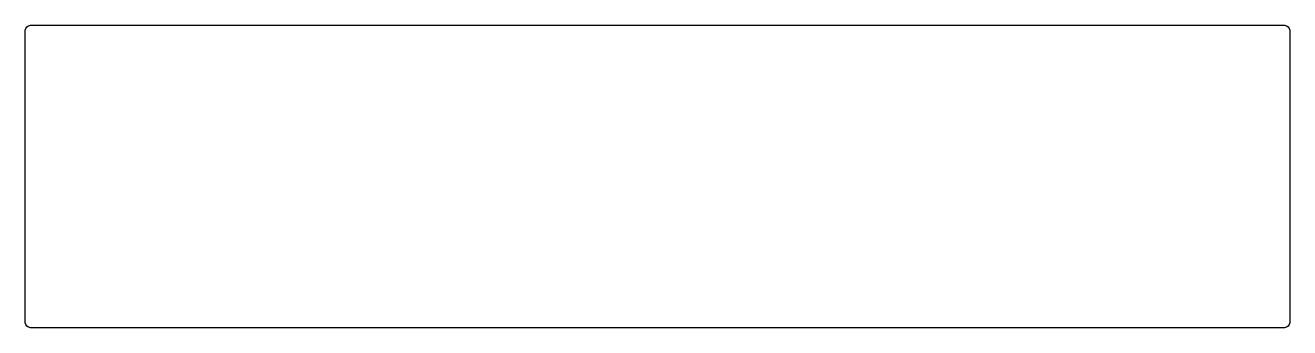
# Model space of a CAD drawing. Extents: x 9 to 508, y 69 to 188.
import ezdxf

# ---------------------------------------------------------------- set-up
doc = ezdxf.new("R2010")
doc.units = 0
doc.layers.add('Layer_1', color=7, linetype='CONTINUOUS')

msp = doc.modelspace()

# ---------------------------------------------------------------- linework, layer by layer
at = {"layer": 'Layer_1', "color": 7}
for p, q in [((8.869197, 70.67676), (8.869197, 186.194577)), ((10.867201, 188.186262), (506.372396, 188.186262)), ((10.867201, 188.186262), (10.867201, 188.186262)), ((508.370388, 186.194577), (508.370388, 70.67676)), ((506.372396, 68.685073), (10.867201, 68.685073))]:
    msp.add_line(p, q, dxfattribs=at)
for points in [[(8.869197, 186.194577), (8.869197, 187.29797), (9.760307, 188.186262), (10.867201, 188.186262)], [(506.372396, 188.186262), (507.479272, 188.186262), (508.370388, 187.29797), (508.370388, 186.194577)], [(10.867201, 68.685073), (9.760307, 68.685073), (8.869197, 69.573364), (8.869197, 70.67676)], [(508.370388, 70.67676), (508.370388, 69.573364), (507.479272, 68.685073), (506.372396, 68.685073)]]:
    msp.add_open_spline(points, degree=3, dxfattribs=at)

doc.saveas('drawing.dxf')
